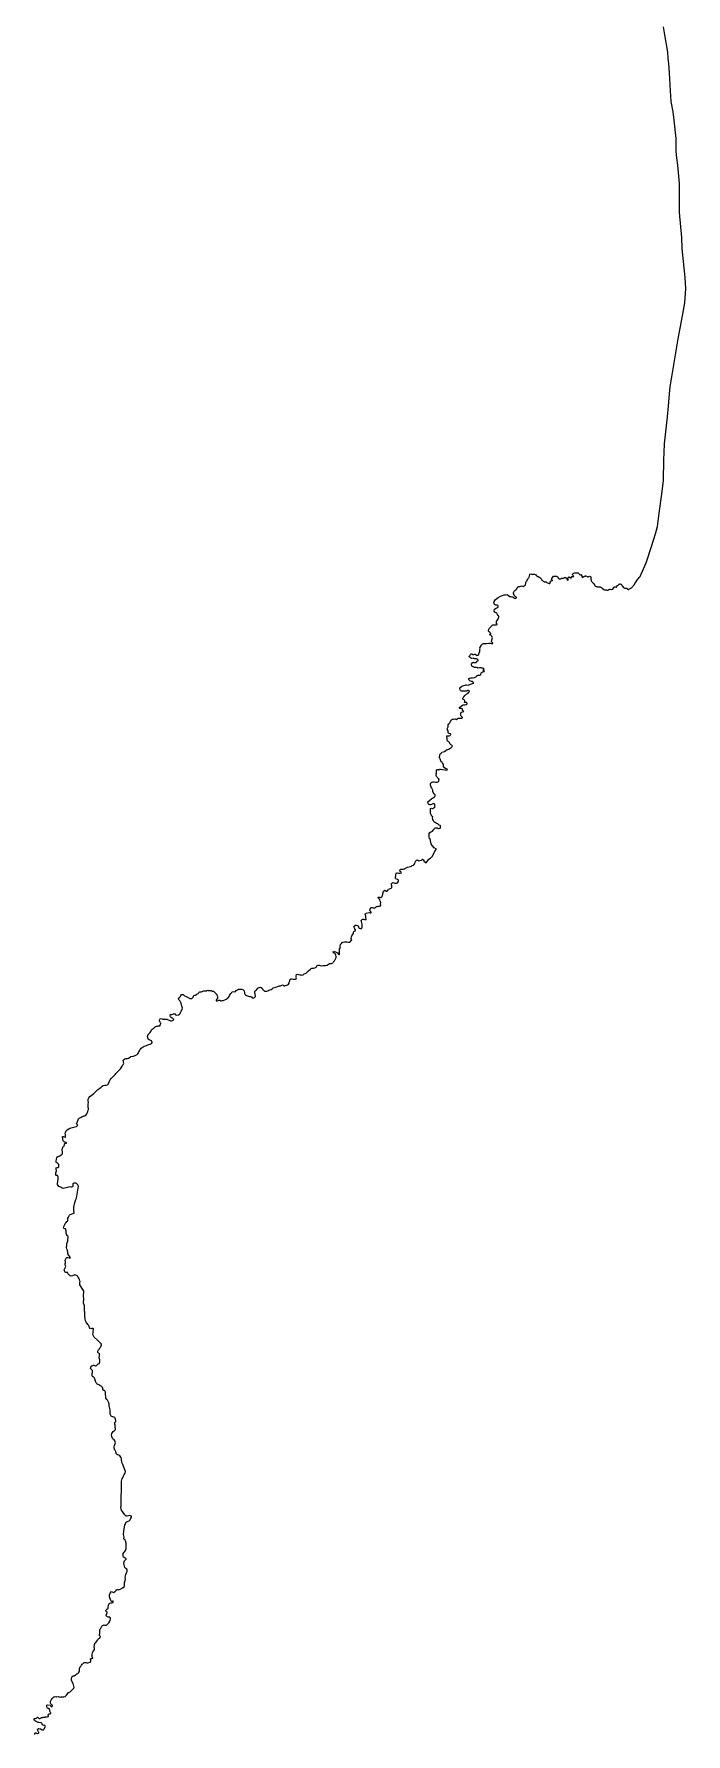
# Model space of a CAD drawing. Header units: metres. Extents: x 245125 to 394351, y 270578 to 4233311.
# Drawn here: x 268882 to 269164, y 4227434 to 4228169 of the extents above; entities that cross this region are included whole.
import ezdxf
from ezdxf.lldxf.tags import DXFTag

# ---------------------------------------------------------------- set-up
doc = ezdxf.new("R2010")
doc.units = ezdxf.units.M
doc.layers.add('ASTOTA', color=7, linetype='Continuous')
tags = doc.linetypes.add('HIDDEN', pattern=[0.375, 0.25, -0.125]).pattern_tags.tags
tags[6:7] = [DXFTag(74, 4), DXFTag(75, 0), DXFTag(340, '0'), DXFTag(46, 1.0), DXFTag(50, 0.0), DXFTag(44, 0.0), DXFTag(45, 0.0)]
tags[4:5] = [DXFTag(74, 4), DXFTag(75, 0), DXFTag(340, '0'), DXFTag(46, 1.0), DXFTag(50, 0.0), DXFTag(44, 0.0), DXFTag(45, 0.0)]

msp = doc.modelspace()

# ---------------------------------------------------------------- linework, layer by layer
at = {"layer": 'ASTOTA', "color": 253, "linetype": 'HIDDEN', "ltscale": 300}
msp.add_lwpolyline([(268882.71, 4227434.25), (268882.69, 4227434.52), (268882.64, 4227434.73), (268882.76, 4227434.9), (268882.94, 4227435.05), (268883.04, 4227435.05), (268883.39, 4227434.91), (268883.45, 4227434.85), (268883.81, 4227434.68), (268884.04, 4227434.65), (268884.34, 4227434.81), (268884.39, 4227434.96), (268884.45, 4227435.1), (268884.47, 4227435.19), (268884.38, 4227435.34), (268884.31, 4227435.43), (268884.1, 4227435.74), (268883.92, 4227436), (268883.84, 4227436.39), (268884.16, 4227436.73), (268884.25, 4227436.79), (268884.92, 4227436.69), (268885.14, 4227436.66), (268885.44, 4227436.58), (268885.87, 4227436.34), (268886.15, 4227436.25), (268886.51, 4227436.3), (268886.57, 4227436.4), (268886.71, 4227436.67), (268887.3, 4227437.68), (268887.2, 4227438.04), (268887.05, 4227438.14), (268886.69, 4227438.19), (268886.25, 4227438.32), (268886.06, 4227438.48), (268885.82, 4227438.87), (268885.68, 4227439.11), (268885.47, 4227439.34), (268884.46, 4227439.38), (268884.11, 4227439.44), (268883.89, 4227439.59), (268883.56, 4227439.78), (268883.31, 4227439.95), (268883.03, 4227440.05), (268882.6, 4227440.27), (268882.35, 4227440.64), (268882.34, 4227440.96), (268882.62, 4227441.11), (268882.95, 4227441.15), (268883.24, 4227441.29), (268883.56, 4227441.53), (268883.73, 4227441.66), (268883.85, 4227441.69), (268884.05, 4227441.61), (268884.28, 4227441.46), (268884.7, 4227441.16), (268884.93, 4227441.18), (268885.21, 4227441.3), (268885.36, 4227441.41), (268885.61, 4227441.57), (268885.95, 4227441.65), (268886.29, 4227441.74), (268886.41, 4227441.72), (268886.8, 4227441.71), (268887.15, 4227441.81), (268887.36, 4227441.83), (268887.59, 4227441.84), (268887.99, 4227441.88), (268888.58, 4227442.01), (268888.65, 4227442.13), (268888.59, 4227442.26), (268888.49, 4227442.53), (268888.52, 4227442.73), (268888.62, 4227442.98), (268888.82, 4227443.16), (268889.12, 4227443.23), (268889.54, 4227443.39), (268889.58, 4227443.59), (268889.43, 4227443.75), (268889.25, 4227444), (268889.16, 4227444.29), (268889.12, 4227444.61), (268889.02, 4227445.11), (268888.9, 4227445.47), (268888.5, 4227445.49), (268888.21, 4227445.58), (268888.04, 4227445.84), (268887.91, 4227446.12), (268887.82, 4227446.35), (268887.77, 4227446.62), (268887.92, 4227446.89), (268888.28, 4227447.08), (268889.33, 4227446.87), (268889.53, 4227446.65), (268889.87, 4227446.16), (268890.11, 4227446.32), (268890.33, 4227446.64), (268890.34, 4227446.89), (268890.09, 4227447.14), (268889.8, 4227447.33), (268889.6, 4227447.51), (268889.52, 4227447.75), (268889.46, 4227448.06), (268889.42, 4227448.34), (268889.47, 4227448.54), (268889.58, 4227448.88), (268889.74, 4227449.17), (268889.94, 4227449.44), (268890.18, 4227449.78), (268890.4, 4227450.08), (268890.57, 4227450.24), (268890.84, 4227450.47), (268891.23, 4227450.56), (268891.71, 4227450.64), (268891.83, 4227450.64), (268892.05, 4227450.59), (268892.18, 4227450.6), (268892.73, 4227450.7), (268893.15, 4227450.59), (268893.62, 4227450.4), (268894.02, 4227450.5), (268894.69, 4227450.53), (268895.26, 4227450.55), (268895.85, 4227450.72), (268896.36, 4227451.21), (268896.96, 4227452.03), (268897.18, 4227452.42), (268897.62, 4227452.57), (268897.9, 4227452.67), (268899.05, 4227453.86), (268899.26, 4227454), (268899.55, 4227454.3), (268899.7, 4227454.6), (268899.61, 4227455.1), (268899.41, 4227455.79), (268899.19, 4227456.36), (268898.64, 4227457.35), (268898.6, 4227457.77), (268898.59, 4227458.19), (268898.58, 4227458.53), (268898.61, 4227458.88), (268898.67, 4227459.1), (268898.83, 4227459.29), (268899.1, 4227459.49), (268899.3, 4227459.55), (268899.49, 4227459.63), (268899.71, 4227459.68), (268900.3, 4227460.04), (268900.54, 4227460.18), (268900.86, 4227460.42), (268901.29, 4227460.69), (268901.52, 4227460.88), (268901.88, 4227461.4), (268902.02, 4227461.7), (268902, 4227462.07), (268901.99, 4227462.36), (268902.06, 4227462.81), (268902.12, 4227463.13), (268902.21, 4227463.45), (268902.37, 4227463.63), (268902.67, 4227463.93), (268902.86, 4227464.22), (268903.2, 4227464.61), (268903.49, 4227464.82), (268903.78, 4227465.09), (268904, 4227465.31), (268904.22, 4227465.4), (268904.82, 4227465.33), (268905.34, 4227465.27), (268905.65, 4227465.27), (268906.15, 4227465.41), (268906.49, 4227465.47), (268906.9, 4227465.78), (268906.94, 4227466.07), (268906.9, 4227466.35), (268906.75, 4227466.7), (268906.79, 4227467), (268906.97, 4227467.08), (268907.33, 4227467.14), (268907.77, 4227467.28), (268907.68, 4227467.46), (268907.44, 4227467.82), (268907.38, 4227468.11), (268907.46, 4227468.58), (268907.5, 4227469.02), (268907.58, 4227469.49), (268907.77, 4227469.96), (268908.16, 4227470.49), (268908.44, 4227470.96), (268908.44, 4227471.4), (268908.35, 4227471.92), (268908.45, 4227473.01), (268908.61, 4227473.7), (268909.02, 4227474.03), (268909.86, 4227475.19), (268910.08, 4227475.45), (268910.41, 4227475.72), (268910.71, 4227475.95), (268910.95, 4227476.27), (268911, 4227476.57), (268910.7, 4227477.09), (268910.63, 4227477.58), (268910.71, 4227477.8), (268910.72, 4227478), (268910.72, 4227478.43), (268910.77, 4227479.07), (268910.83, 4227479.63), (268910.98, 4227479.93), (268911.2, 4227480.24), (268911.53, 4227480.73), (268911.69, 4227481.13), (268911.97, 4227481.3), (268912.3, 4227481.54), (268912.56, 4227481.61), (268912.9, 4227481.54), (268913.47, 4227481.44), (268913.72, 4227481.46), (268914, 4227481.86), (268914.61, 4227482.53), (268915.12, 4227483.24), (268915.28, 4227483.59), (268915.31, 4227484.04), (268915.32, 4227484.47), (268915.1, 4227484.92), (268914.69, 4227484.96), (268914.39, 4227484.97), (268914.13, 4227485.09), (268913.83, 4227485.23), (268913.67, 4227485.41), (268913.57, 4227485.81), (268913.6, 4227486.13), (268913.73, 4227486.53), (268913.99, 4227486.87), (268913.95, 4227487.12), (268913.82, 4227487.24), (268913.44, 4227487.4), (268913.42, 4227487.87), (268913.53, 4227488.18), (268913.75, 4227488.41), (268914.21, 4227488.66), (268914.33, 4227488.89), (268914.39, 4227489.33), (268914.47, 4227489.81), (268914.58, 4227490.22), (268914.7, 4227490.63), (268914.81, 4227490.74), (268915.15, 4227490.99), (268915.5, 4227491.09), (268915.97, 4227491.21), (268916.36, 4227491.41), (268916.62, 4227491.64), (268916.47, 4227491.92), (268916.31, 4227491.92), (268915.76, 4227491.71), (268915.65, 4227491.85), (268915.49, 4227492.23), (268914.9, 4227493.81), (268915, 4227494.57), (268915.26, 4227495.39), (268915.82, 4227496), (268916.15, 4227495.89), (268916.76, 4227495.67), (268917.09, 4227495.88), (268917.32, 4227495.98), (268917.8, 4227496.5), (268918, 4227496.89), (268918.26, 4227496.91), (268918.71, 4227496.84), (268918.98, 4227496.85), (268919.32, 4227496.9), (268919.59, 4227497.05), (268920.07, 4227497.35), (268920.46, 4227497.56), (268920.72, 4227497.75), (268921.08, 4227497.84), (268921.34, 4227498.16), (268921.39, 4227498.66), (268921.4, 4227499.36), (268921.38, 4227499.91), (268921.56, 4227500.31), (268921.8, 4227501.38), (268921.74, 4227502.21), (268921.94, 4227503.47), (268922.29, 4227504.12), (268922.6, 4227504.66), (268922.55, 4227505.26), (268922.37, 4227505.77), (268922.07, 4227505.99), (268921.59, 4227506.44), (268921.38, 4227506.96), (268921.26, 4227507.52), (268921.13, 4227508.45), (268921.44, 4227509.26), (268921.74, 4227509.57), (268922.08, 4227509.96), (268922.09, 4227510.18), (268921.75, 4227510.52), (268921.38, 4227510.73), (268920.98, 4227510.88), (268920.84, 4227511.19), (268920.82, 4227511.85), (268920.91, 4227512.48), (268921.3, 4227513.02), (268921.59, 4227513.36), (268921.9, 4227513.73), (268922.12, 4227514.54), (268922.17, 4227515.38), (268922.17, 4227516.06), (268922.09, 4227517.01), (268921.88, 4227517.92), (268921.65, 4227518.24), (268921.23, 4227518.51), (268921.09, 4227518.79), (268921.25, 4227519.53), (268921.06, 4227520.67), (268921.17, 4227522.07), (268921.64, 4227524.86), (268921.79, 4227525.34), (268922.14, 4227526.03), (268923.05, 4227526.43), (268923.51, 4227526.64), (268923.91, 4227527.09), (268924.17, 4227527.72), (268924.47, 4227528.13), (268924.52, 4227528.35), (268924.39, 4227528.54), (268923.95, 4227528.8), (268923.76, 4227528.85), (268922.59, 4227528.65), (268922.06, 4227528.64), (268921.8, 4227528.83), (268921.5, 4227529.18), (268920.09, 4227531.18), (268919.93, 4227531.59), (268919.87, 4227532.48), (268920.05, 4227532.98), (268920.12, 4227543.69), (268920.4, 4227544.91), (268920.79, 4227545.42), (268921.03, 4227546.07), (268921.27, 4227546.57), (268921.69, 4227547.23), (268921.84, 4227547.9), (268920.73, 4227550.95), (268920.35, 4227551.48), (268920.25, 4227552.13), (268920.19, 4227553.17), (268919.92, 4227553.92), (268919.34, 4227554.62), (268918.92, 4227554.98), (268918.42, 4227555.17), (268918, 4227555.41), (268917.66, 4227556.42), (268917.44, 4227556.93), (268917.23, 4227557.33), (268916.94, 4227557.97), (268916.93, 4227558.62), (268917.12, 4227559.18), (268917.51, 4227560.23), (268917.44, 4227560.77), (268917.27, 4227561.14), (268916.92, 4227561.56), (268916.57, 4227561.87), (268916.24, 4227562.16), (268915.9, 4227563.06), (268915.86, 4227563.6), (268915.98, 4227564.37), (268916.22, 4227564.73), (268916.55, 4227565.17), (268916.96, 4227565.47), (268917.29, 4227565.8), (268917.57, 4227566.13), (268917.53, 4227566.47), (268917.37, 4227566.97), (268917.36, 4227567.95), (268917.29, 4227568.37), (268917.23, 4227568.72), (268917.26, 4227569.09), (268917.45, 4227569.23), (268917.64, 4227569.4), (268917.65, 4227569.85), (268917.58, 4227570.47), (268917.46, 4227570.99), (268917.29, 4227571.29), (268916.84, 4227571.46), (268916.43, 4227571.57), (268916.02, 4227571.74), (268915.67, 4227571.87), (268915.47, 4227572.08), (268915.31, 4227572.42), (268915.26, 4227572.68), (268915.26, 4227573.25), (268915.24, 4227574.06), (268915.19, 4227574.61), (268915.07, 4227575.13), (268914.97, 4227575.69), (268914.86, 4227576.39), (268914.8, 4227576.91), (268914.77, 4227577.17), (268914.64, 4227577.56), (268914.4, 4227578.17), (268914.08, 4227578.67), (268913.75, 4227579.03), (268913.39, 4227579.65), (268913.36, 4227580.01), (268913.34, 4227580.47), (268913.28, 4227581.07), (268913.2, 4227581.66), (268913.15, 4227582.13), (268912.92, 4227582.72), (268912.56, 4227582.92), (268912.04, 4227583.22), (268912.1, 4227584.27), (268911.76, 4227584.37), (268911.29, 4227584.77), (268910.78, 4227585.06), (268910.34, 4227585.38), (268910.06, 4227585.57), (268909.64, 4227585.72), (268909.41, 4227585.87), (268909.22, 4227586.16), (268909.02, 4227586.56), (268908.91, 4227586.94), (268908.6, 4227587.9), (268908.45, 4227588.17), (268908.27, 4227588.5), (268908.11, 4227588.65), (268907.83, 4227588.8), (268907.59, 4227588.98), (268907.46, 4227589.19), (268907.42, 4227589.33), (268907.43, 4227589.72), (268907.5, 4227590.31), (268907.62, 4227590.73), (268907.66, 4227591.08), (268907.54, 4227591.55), (268907.38, 4227591.87), (268907.16, 4227591.99), (268906.71, 4227592.39), (268906.84, 4227592.99), (268907.32, 4227593.58), (268907.69, 4227593.66), (268908.01, 4227593.83), (268908.21, 4227593.8), (268908.5, 4227593.7), (268908.94, 4227593.58), (268909.16, 4227593.61), (268909.44, 4227593.92), (268909.72, 4227594.1), (268909.91, 4227594.27), (268910.05, 4227594.37), (268910.5, 4227594.53), (268910.58, 4227594.64), (268910.57, 4227594.8), (268910.81, 4227595.36), (268910.81, 4227595.79), (268910.72, 4227596.12), (268910.62, 4227596.56), (268910.42, 4227597.02), (268910.66, 4227598.01), (268910.66, 4227598.27), (268910.77, 4227598.8), (268910.55, 4227598.87), (268910.17, 4227599.05), (268910, 4227599.16), (268909.93, 4227599.4), (268909.96, 4227599.52), (268909.88, 4227599.81), (268910.06, 4227600.32), (268910.37, 4227600.67), (268910.57, 4227600.96), (268910.84, 4227601.3), (268911.06, 4227601.68), (268911.15, 4227601.89), (268911.44, 4227602.11), (268911.42, 4227602.5), (268911.43, 4227602.91), (268909.97, 4227604.54), (268908.27, 4227605.95), (268907.76, 4227607.18), (268907.86, 4227607.65), (268907.89, 4227608.03), (268907.84, 4227608.39), (268907.9, 4227608.85), (268908, 4227609.19), (268908.01, 4227609.6), (268907.89, 4227609.75), (268907.58, 4227609.69), (268907.33, 4227609.64), (268906.9, 4227609.59), (268906.56, 4227609.76), (268906.38, 4227610.13), (268906.17, 4227610.61), (268905.94, 4227611.15), (268905.62, 4227611.46), (268904.82, 4227612.39), (268904.65, 4227613.01), (268904.46, 4227613.85), (268904.33, 4227615.23), (268904.32, 4227615.4), (268904.27, 4227616.19), (268904.27, 4227616.78), (268904.21, 4227617.46), (268904.18, 4227618.27), (268904.14, 4227619.03), (268904.12, 4227619.52), (268904, 4227619.96), (268903.77, 4227620.69), (268903.69, 4227621.42), (268903.79, 4227622.13), (268903.86, 4227622.7), (268903.74, 4227623.5), (268903.77, 4227624.49), (268903.88, 4227625.08), (268903.86, 4227625.78), (268903.68, 4227626.19), (268902.13, 4227628.57), (268902.08, 4227628.95), (268902.07, 4227629.47), (268902.23, 4227630.02), (268902.15, 4227630.33), (268901.99, 4227630.85), (268901.65, 4227631.48), (268901.42, 4227631.87), (268901.2, 4227632.21), (268900.96, 4227632.48), (268900.69, 4227632.64), (268900.35, 4227632.77), (268899.89, 4227632.83), (268899.66, 4227632.69), (268899.28, 4227632.56), (268899.01, 4227632.44), (268898.46, 4227632.3), (268897.98, 4227632.44), (268897.5, 4227632.84), (268897.21, 4227633.1), (268896.8, 4227633.88), (268896.62, 4227633.88), (268896.32, 4227633.86), (268896.03, 4227633.95), (268895.81, 4227634.12), (268895.71, 4227634.36), (268895.53, 4227634.66), (268895.38, 4227635.07), (268896.13, 4227636.57), (268895.99, 4227636.95), (268895.82, 4227637.22), (268895.79, 4227637.67), (268895.9, 4227638.05), (268895.88, 4227638.52), (268895.8, 4227639.03), (268895.91, 4227639.57), (268896.07, 4227639.87), (268896.29, 4227640.14), (268896.55, 4227640.36), (268896.98, 4227640.38), (268897.51, 4227640.27), (268898.12, 4227640.23), (268897.92, 4227640.58), (268897.57, 4227641.07), (268897.31, 4227641.32), (268897.14, 4227641.62), (268896.97, 4227642.18), (268896.89, 4227642.72), (268896.81, 4227643.14), (268896.77, 4227643.58), (268896.56, 4227644.11), (268896.42, 4227644.64), (268896.44, 4227645.04), (268896.52, 4227645.5), (268896.51, 4227645.88), (268896.53, 4227646.49), (268896.66, 4227646.89), (268896.89, 4227647.29), (268897.02, 4227647.72), (268897.02, 4227648.02), (268896.89, 4227648.35), (268897.03, 4227649.03), (268897.14, 4227649.35), (268896.99, 4227649.58), (268896.56, 4227649.91), (268896.45, 4227650.06), (268896.29, 4227650.94), (268896.26, 4227651.4), (268896.28, 4227651.73), (268896.26, 4227651.97), (268896.07, 4227652.4), (268895.89, 4227652.77), (268895.29, 4227652.93), (268895.07, 4227653.5), (268895.19, 4227653.73), (268895.38, 4227654.06), (268895.6, 4227654.59), (268895.85, 4227655.1), (268896.27, 4227655.57), (268896.52, 4227655.89), (268896.77, 4227656.11), (268896.88, 4227656.31), (268897, 4227656.57), (268896.96, 4227656.91), (268897.01, 4227657.38), (268897.23, 4227657.77), (268897.4, 4227658.1), (268897.56, 4227658.44), (268897.73, 4227658.75), (268897.97, 4227659.02), (268899.52, 4227659.5), (268899.65, 4227659.59), (268899.68, 4227659.92), (268899.57, 4227660.33), (268899.51, 4227660.86), (268899.5, 4227661.56), (268899.5, 4227662.07), (268899.9, 4227663.64), (268900.17, 4227664.52), (268900.45, 4227665.41), (268900.71, 4227665.96), (268900.82, 4227666.83), (268901.49, 4227671.22), (268901.43, 4227671.47), (268901.28, 4227671.78), (268900.67, 4227672.36), (268900.42, 4227672.47), (268900.12, 4227672.55), (268899.8, 4227672.54), (268899.58, 4227672.57), (268899.22, 4227672.37), (268899.15, 4227672.22), (268899.17, 4227671.46), (268899.05, 4227671.11), (268898.95, 4227670.89), (268898.47, 4227670.78), (268898.22, 4227670.83), (268897.59, 4227670.94), (268896.79, 4227670.62), (268896.23, 4227670.43), (268895.47, 4227670.32), (268894.88, 4227670.26), (268894.45, 4227670.36), (268894.12, 4227670.62), (268893.91, 4227670.74), (268893.53, 4227670.88), (268893.08, 4227671.07), (268892.73, 4227671.44), (268892.44, 4227671.89), (268892.64, 4227673.53), (268892.73, 4227674.09), (268892.72, 4227675.09), (268892.45, 4227675.77), (268892.27, 4227675.86), (268891.98, 4227675.88), (268891.72, 4227675.99), (268891.72, 4227676.46), (268891.8, 4227676.96), (268892.07, 4227677.85), (268891.99, 4227678.15), (268891.93, 4227678.23), (268891.77, 4227678.52), (268891.85, 4227678.92), (268891.98, 4227679.19), (268892.29, 4227679.32), (268892.71, 4227679.34), (268893.04, 4227679.6), (268893.02, 4227679.95), (268893.01, 4227680.64), (268892.39, 4227681.26), (268892.11, 4227681.31), (268892.04, 4227681.37), (268891.91, 4227681.58), (268891.9, 4227681.99), (268892.09, 4227682.95), (268892.24, 4227683.42), (268892.47, 4227683.83), (268892.79, 4227684.08), (268893.11, 4227684.21), (268893.53, 4227684.36), (268894.12, 4227684.71), (268894.55, 4227685.08), (268894.68, 4227685.39), (268894.64, 4227685.8), (268894.59, 4227686.17), (268894.49, 4227686.43), (268894.43, 4227687.17), (268894.87, 4227688.33), (268895.11, 4227688.44), (268895.4, 4227688.65), (268895.57, 4227688.91), (268895.55, 4227689.29), (268895.51, 4227689.55), (268895.6, 4227689.62), (268895.86, 4227689.68), (268896.16, 4227689.78), (268896.48, 4227689.91), (268896.3, 4227690.07), (268896.04, 4227690.15), (268895.7, 4227690.22), (268895.5, 4227690.3), (268894.88, 4227690.85), (268894.76, 4227691.12), (268894.72, 4227691.42), (268894.75, 4227691.78), (268894.68, 4227692.19), (268894.6, 4227692.65), (268894.88, 4227692.66), (268895.29, 4227692.58), (268895.79, 4227692.35), (268895.98, 4227692.37), (268895.95, 4227692.76), (268895.89, 4227693.08), (268895.88, 4227693.49), (268895.86, 4227693.89), (268895.94, 4227694.45), (268896.16, 4227695.06), (268896.62, 4227695.62), (268897.88, 4227696.23), (268900.64, 4227697.04), (268901.28, 4227697.55), (268901.01, 4227697.88), (268900.83, 4227698.03), (268900.68, 4227698.18), (268900.97, 4227698.82), (268901.06, 4227698.97), (268901.18, 4227699.29), (268901.22, 4227699.46), (268901.61, 4227700.34), (268901.85, 4227700.55), (268902.12, 4227700.71), (268902.57, 4227700.85), (268903.09, 4227701.25), (268903.53, 4227701.52), (268903.88, 4227701.63), (268904.31, 4227701.68), (268904.67, 4227701.92), (268905.18, 4227702.46), (268905.41, 4227703.01), (268905.55, 4227703.52), (268905.71, 4227703.99), (268905.81, 4227704.39), (268905.83, 4227704.78), (268905.69, 4227705.26), (268905.7, 4227706.24), (268905.76, 4227706.8), (268905.83, 4227707.3), (268905.79, 4227708.04), (268905.78, 4227708.78), (268905.96, 4227709.33), (268906.43, 4227709.91), (268907.03, 4227710.41), (268907.64, 4227710.86), (268908.21, 4227711.3), (268908.68, 4227711.7), (268909.1, 4227712.12), (268909.63, 4227712.67), (268909.98, 4227713.02), (268910.73, 4227713.6), (268911.28, 4227713.95), (268911.73, 4227714.37), (268912.22, 4227714.73), (268912.9, 4227714.85), (268913.29, 4227714.8), (268913.57, 4227714.81), (268914.05, 4227715.07), (268914.46, 4227715.5), (268914.73, 4227715.92), (268915.01, 4227716.6), (268915.24, 4227717.23), (268915.72, 4227717.77), (268916.39, 4227718.49), (268916.91, 4227719.03), (268917.39, 4227719.48), (268917.73, 4227719.85), (268918.32, 4227720.49), (268919.03, 4227721.2), (268919.68, 4227721.92), (268919.98, 4227722.39), (268920.4, 4227723.08), (268920.74, 4227723.6), (268921.01, 4227723.98), (268921.09, 4227724.38), (268921.06, 4227724.7), (268920.95, 4227725.04), (268920.86, 4227725.35), (268920.99, 4227725.79), (268921.54, 4227726.19), (268922.02, 4227726.34), (268922.41, 4227726.35), (268922.69, 4227726.37), (268923.18, 4227726.53), (268923.84, 4227726.97), (268924.18, 4227727.2), (268925.31, 4227727.42), (268925.63, 4227727.57), (268926.05, 4227727.7), (268926.59, 4227727.92), (268926.96, 4227728.18), (268927.17, 4227728.42), (268927.41, 4227728.88), (268927.69, 4227729.33), (268927.87, 4227729.72), (268927.98, 4227730.06), (268928.32, 4227730.43), (268928.69, 4227730.78), (268929.1, 4227731.14), (268929.43, 4227731.44), (268929.93, 4227731.7), (268930.92, 4227732.06), (268931.51, 4227732.33), (268931.96, 4227732.45), (268932.58, 4227732.61), (268933.1, 4227732.86), (268933.35, 4227733.24), (268933.37, 4227733.41), (268933.28, 4227733.65), (268933.06, 4227733.95), (268932.81, 4227734.13), (268932.3, 4227734.32), (268932.04, 4227734.44), (268931.69, 4227734.73), (268931.57, 4227735.02), (268931.46, 4227735.39), (268931.4, 4227735.8), (268931.44, 4227736.16), (268931.55, 4227736.55), (268931.97, 4227736.99), (268932.29, 4227737.33), (268932.56, 4227737.68), (268932.84, 4227738.07), (268932.94, 4227738.39), (268933.11, 4227738.79), (268933.43, 4227739.1), (268933.81, 4227739.34), (268934.26, 4227739.57), (268934.4, 4227739.72), (268934.56, 4227739.97), (268934.72, 4227740.15), (268934.98, 4227740.27), (268935.25, 4227740.32), (268935.64, 4227740.39), (268936.03, 4227740.43), (268936.29, 4227740.43), (268936.73, 4227740.51), (268936.9, 4227740.69), (268936.87, 4227740.96), (268936.92, 4227741.27), (268937.13, 4227741.55), (268937.17, 4227741.65), (268936.97, 4227741.82), (268936.81, 4227742.13), (268936.75, 4227742.37), (268936.56, 4227742.69), (268936.51, 4227743.03), (268936.69, 4227743.32), (268936.88, 4227743.57), (268937.23, 4227743.68), (268937.75, 4227743.59), (268938.02, 4227743.45), (268938.2, 4227743.36), (268939.71, 4227743.42), (268940.22, 4227743.08), (268940.74, 4227742.95), (268941.26, 4227742.7), (268941.71, 4227742.67), (268942.13, 4227742.76), (268942.51, 4227742.97), (268942.68, 4227743.22), (268942.61, 4227743.45), (268942.31, 4227743.67), (268941.96, 4227743.87), (268941.6, 4227744.12), (268941.33, 4227744.39), (268941.11, 4227744.74), (268941.31, 4227745.54), (268941.6, 4227745.46), (268941.9, 4227745.43), (268942.41, 4227745.49), (268942.64, 4227745.71), (268942.92, 4227745.9), (268943.1, 4227745.74), (268943.39, 4227745.22), (268943.76, 4227745.17), (268944.71, 4227745.25), (268945.18, 4227745.51), (268945.46, 4227745.82), (268945.55, 4227746.31), (268945.87, 4227746.79), (268946.25, 4227747.28), (268946.36, 4227747.64), (268946.41, 4227748.33), (268946.18, 4227749.04), (268946, 4227749.58), (268945.92, 4227750.3), (268945.42, 4227751.17), (268944.99, 4227751.58), (268944.81, 4227752.24), (268945.22, 4227752.75), (268945.65, 4227753.13), (268945.74, 4227753.67), (268946.12, 4227754.07), (268946.82, 4227754.03), (268947.41, 4227753.51), (268948.07, 4227753.14), (268948.63, 4227752.89), (268949.72, 4227752.33), (268950.04, 4227752.26), (268950.5, 4227752.28), (268950.66, 4227752.48), (268951.12, 4227752.86), (268951.29, 4227753.34), (268951.43, 4227753.58), (268951.75, 4227753.7), (268952.05, 4227753.78), (268952.65, 4227754.25), (268952.83, 4227754.36), (268953.31, 4227754.48), (268953.59, 4227754.77), (268953.7, 4227754.98), (268953.9, 4227755.2), (268954.65, 4227755.25), (268954.94, 4227755.27), (268955.29, 4227755.42), (268955.73, 4227755.68), (268956.02, 4227755.66), (268956.43, 4227755.59), (268956.77, 4227755.54), (268956.9, 4227755.68), (268957.17, 4227755.8), (268957.37, 4227755.87), (268957.56, 4227755.8), (268957.72, 4227755.75), (268958.04, 4227755.79), (268958.52, 4227755.83), (268958.8, 4227755.77), (268959.03, 4227755.63), (268959.31, 4227755.44), (268959.49, 4227755.45), (268959.82, 4227755.43), (268960.09, 4227755.2), (268960.4, 4227754.86), (268961.3, 4227754.01), (268961.29, 4227753.75), (268961.47, 4227753.53), (268961.59, 4227753.2), (268961.64, 4227752.71), (268961.66, 4227752.5), (268961.23, 4227751.9), (268960.96, 4227751.51), (268960.97, 4227751.25), (268961.54, 4227751.33), (268962.11, 4227751.56), (268962.55, 4227751.58), (268962.75, 4227751.41), (268962.9, 4227751.28), (268963.23, 4227751.29), (268963.59, 4227751.39), (268964.06, 4227751.45), (268964.76, 4227751.8), (268965.11, 4227751.9), (268965.41, 4227752.06), (268965.73, 4227752.27), (268966.05, 4227752.44), (268966.27, 4227752.63), (268966.59, 4227753.16), (268966.84, 4227753.62), (268967.04, 4227754), (268967.34, 4227754.45), (268967.69, 4227754.81), (268967.86, 4227754.99), (268968.12, 4227755.25), (268968.54, 4227755.28), (268969.01, 4227755.2), (268969.35, 4227755.32), (268969.72, 4227755.74), (268970.02, 4227755.96), (268970.32, 4227756.15), (268970.72, 4227756.32), (268971.26, 4227756.32), (268971.76, 4227756.29), (268971.86, 4227756.29), (268972.08, 4227756.3), (268972.48, 4227756.22), (268972.79, 4227755.96), (268973.06, 4227755.69), (268973.17, 4227755.46), (268973.24, 4227754.95), (268973.23, 4227754.5), (268973.45, 4227754.17), (268973.75, 4227753.91), (268974.16, 4227753.68), (268975.41, 4227753.23), (268975.84, 4227753.11), (268976.23, 4227752.98), (268976.61, 4227752.66), (268977.06, 4227752.52), (268977.64, 4227752.72), (268978, 4227753.18), (268977.96, 4227753.49), (268977.9, 4227753.79), (268977.87, 4227754.2), (268977.77, 4227754.9), (268977.78, 4227755.38), (268977.84, 4227755.68), (268978.35, 4227755.89), (268978.62, 4227756.16), (268978.98, 4227756.75), (268979.6, 4227757.12), (268980.11, 4227757.26), (268980.93, 4227756.8), (268980.98, 4227756.5), (268981.2, 4227756.1), (268981.41, 4227755.86), (268981.74, 4227755.62), (268981.95, 4227755.49), (268982.26, 4227755.41), (268982.85, 4227755.47), (268983.33, 4227755.66), (268983.83, 4227755.9), (268984.23, 4227756.01), (268984.74, 4227756.21), (268985.22, 4227756.54), (268985.71, 4227756.95), (268986.28, 4227757.13), (268986.83, 4227757.21), (268988, 4227757.59), (268988.32, 4227757.74), (268988.8, 4227757.85), (268989.16, 4227757.95), (268989.42, 4227758.08), (268989.74, 4227758.19), (268989.97, 4227758.12), (268990.11, 4227757.93), (268990.3, 4227757.8), (268990.63, 4227757.83), (268990.77, 4227757.95), (268991.02, 4227757.98), (268991.5, 4227758.06), (268991.87, 4227758.21), (268992.26, 4227758.54), (268992.52, 4227758.98), (268992.6, 4227759.4), (268992.78, 4227759.9), (268992.89, 4227760.42), (268993.09, 4227760.64), (268993.42, 4227760.8), (268993.72, 4227760.77), (268994.25, 4227760.71), (268994.76, 4227760.7), (268995.31, 4227760.71), (268995.55, 4227760.77), (268995.71, 4227761.18), (268995.54, 4227761.59), (268995.61, 4227762.07), (268995.78, 4227762.63), (268996.14, 4227762.79), (268996.61, 4227762.72), (268997.13, 4227762.59), (268997.62, 4227762.48), (268997.98, 4227762.34), (268998.57, 4227762.52), (268999.01, 4227762.94), (268999.46, 4227763.15), (268999.86, 4227763.26), (269000.32, 4227763.65), (269000.95, 4227764.34), (269001.71, 4227764.97), (269002.08, 4227765.27), (269002.29, 4227765.43), (269002.43, 4227765.41), (269002.84, 4227765.41), (269003.1, 4227765.43), (269003.63, 4227765.62), (269004.19, 4227765.85), (269004.3, 4227765.98), (269004.44, 4227766.26), (269004.67, 4227766.53), (269005.08, 4227766.68), (269005.5, 4227766.65), (269005.98, 4227766.55), (269006.53, 4227766.43), (269007.18, 4227766.52), (269007.82, 4227766.59), (269008.3, 4227766.63), (269008.94, 4227766.71), (269010, 4227767.42), (269010.4, 4227767.39), (269010.91, 4227767.44), (269011.36, 4227767.71), (269011.58, 4227768.03), (269011.84, 4227768.29), (269011.93, 4227768.51), (269012.15, 4227768.59), (269012.43, 4227769.11), (269012.77, 4227769.72), (269012.88, 4227770.03), (269012.81, 4227770.44), (269012.68, 4227771.1), (269012.61, 4227771.48), (269012.27, 4227771.7), (269011.76, 4227772.02), (269011.59, 4227772.53), (269011.67, 4227772.72), (269012.01, 4227772.62), (269012.55, 4227772.42), (269012.93, 4227772.28), (269013.49, 4227772.02), (269013.96, 4227771.24), (269014.33, 4227771.53), (269014.35, 4227772.03), (269014.36, 4227772.42), (269014.29, 4227772.89), (269014.3, 4227773.57), (269014.54, 4227774), (269014.57, 4227774.51), (269014.61, 4227775.07), (269014.67, 4227775.66), (269015.12, 4227776.13), (269015.53, 4227776.61), (269015.94, 4227776.7), (269016.39, 4227776.85), (269017.51, 4227776.77), (269017.99, 4227776.67), (269018.36, 4227776.66), (269018.74, 4227776.71), (269019.06, 4227777.01), (269019.5, 4227777.45), (269019.56, 4227777.71), (269019.41, 4227778.07), (269019.4, 4227778.43), (269019.48, 4227778.97), (269019.59, 4227779.37), (269019.98, 4227779.85), (269020.23, 4227780.28), (269020.36, 4227780.59), (269020.33, 4227780.99), (269020.45, 4227781.25), (269020.74, 4227781.41), (269021.13, 4227781.54), (269021.25, 4227781.94), (269021.15, 4227782.17), (269021.06, 4227782.2), (269020.94, 4227782.16), (269020.88, 4227782.36), (269020.76, 4227782.7), (269020.53, 4227783.29), (269020.7, 4227783.58), (269021.23, 4227783.94), (269021.56, 4227784.04), (269022.07, 4227783.91), (269022.3, 4227783.68), (269022.5, 4227783.22), (269022.58, 4227782.85), (269022.82, 4227782.71), (269023.2, 4227782.62), (269023.51, 4227782.53), (269023.78, 4227782.6), (269023.99, 4227782.75), (269024.08, 4227783.17), (269024.12, 4227783.54), (269024.09, 4227783.93), (269024.06, 4227784.43), (269023.99, 4227785), (269023.82, 4227785.55), (269023.71, 4227785.99), (269024.03, 4227786.5), (269024.34, 4227786.62), (269024.68, 4227786.53), (269025.05, 4227786.43), (269025.4, 4227786.39), (269025.83, 4227786.48), (269025.8, 4227786.67), (269025.65, 4227786.99), (269025.68, 4227787.49), (269025.65, 4227788), (269025.49, 4227788.33), (269025.44, 4227788.73), (269025.83, 4227789.23), (269027.18, 4227789.43), (269027.48, 4227789.36), (269027.8, 4227789.33), (269027.99, 4227789.39), (269027.97, 4227789.61), (269027.87, 4227789.79), (269027.75, 4227789.93), (269027.61, 4227790.07), (269027.42, 4227790.51), (269027.49, 4227790.87), (269027.71, 4227791.29), (269027.85, 4227791.57), (269028.15, 4227791.63), (269028.44, 4227791.61), (269028.91, 4227791.51), (269029.3, 4227791.48), (269029.67, 4227791.51), (269029.9, 4227791.58), (269030.13, 4227791.87), (269030.3, 4227792.07), (269030.58, 4227792.14), (269031.06, 4227792.22), (269031.48, 4227792.24), (269031.9, 4227792.3), (269032.13, 4227792.42), (269032.14, 4227792.65), (269032.01, 4227792.93), (269031.95, 4227793.15), (269032.04, 4227793.41), (269032.18, 4227793.59), (269032.19, 4227793.76), (269032.01, 4227794.03), (269031.81, 4227794.36), (269031.72, 4227794.91), (269031.7, 4227795.03), (269031.46, 4227795.29), (269031.25, 4227795.48), (269030.99, 4227795.81), (269030.95, 4227796.03), (269031.22, 4227796.09), (269031.7, 4227796.05), (269031.99, 4227795.97), (269032.27, 4227795.95), (269032.61, 4227796.19), (269032.76, 4227796.46), (269032.84, 4227796.68), (269032.88, 4227796.99), (269032.98, 4227797.23), (269033.04, 4227797.62), (269033.21, 4227798.1), (269033.31, 4227798.45), (269033.34, 4227798.74), (269033.71, 4227799.01), (269033.95, 4227799.08), (269034.26, 4227798.88), (269034.53, 4227798.71), (269034.66, 4227798.65), (269034.86, 4227798.72), (269035.31, 4227799.29), (269035.49, 4227799.56), (269036.02, 4227799.67), (269036.25, 4227799.79), (269036.59, 4227799.96), (269036.84, 4227800.29), (269036.91, 4227800.98), (269036.79, 4227801.36), (269036.75, 4227801.71), (269036.76, 4227802.02), (269036.99, 4227802.2), (269037.35, 4227802.37), (269037.75, 4227802.32), (269038.19, 4227802.22), (269038.64, 4227802.17), (269038.97, 4227802.1), (269039.4, 4227802.27), (269039.69, 4227802.71), (269039.76, 4227802.95), (269039.74, 4227803.4), (269039.62, 4227803.59), (269039.3, 4227803.71), (269038.62, 4227803.98), (269038.49, 4227804.18), (269038.44, 4227804.4), (269038.51, 4227804.86), (269038.59, 4227805.29), (269038.66, 4227805.68), (269038.7, 4227806.02), (269038.74, 4227806.3), (269038.91, 4227806.58), (269039.42, 4227806.64), (269039.88, 4227806.46), (269040.17, 4227806.43), (269040.46, 4227806.42), (269040.72, 4227806.54), (269041.05, 4227806.68), (269040.99, 4227806.9), (269040.84, 4227807.08), (269040.63, 4227807.13), (269040.34, 4227807.4), (269040.37, 4227807.6), (269040.51, 4227807.93), (269040.71, 4227808.18), (269041.14, 4227808.27), (269041.5, 4227808.21), (269041.82, 4227808.22), (269042.17, 4227808.29), (269042.45, 4227808.4), (269042.83, 4227808.69), (269043.37, 4227808.9), (269043.71, 4227809.03), (269044.98, 4227809.3), (269045.45, 4227809.55), (269045.75, 4227809.73), (269046.22, 4227809.92), (269046.6, 4227810.15), (269046.78, 4227810.62), (269047, 4227811.21), (269047.23, 4227811.84), (269047.63, 4227812.03), (269047.82, 4227812.14), (269048.18, 4227812.03), (269048.46, 4227811.87), (269049.06, 4227811.9), (269049.66, 4227812.09), (269050.02, 4227812.33), (269050.18, 4227812.47), (269050.77, 4227812.04), (269050.77, 4227811.59), (269051.67, 4227810.98), (269052.96, 4227812.49), (269053.63, 4227812.94), (269054.42, 4227813.84), (269055.54, 4227815.92), (269056.27, 4227816.87), (269055.26, 4227817.43), (269054.36, 4227818.39), (269053.96, 4227819.21), (269053.74, 4227819.91), (269053.67, 4227820.14), (269053.59, 4227820.83), (269053.6, 4227821.04), (269053.22, 4227821.37), (269053.15, 4227821.49), (269053.05, 4227821.97), (269053, 4227822.44), (269052.98, 4227823), (269052.97, 4227823.62), (269053.29, 4227824.07), (269053.76, 4227824.38), (269054.14, 4227824.53), (269054.53, 4227824.65), (269054.78, 4227825.06), (269055.14, 4227825.43), (269055.3, 4227825.84), (269055.61, 4227826.02), (269056.03, 4227826.1), (269056.44, 4227826.08), (269056.66, 4227825.97), (269057.06, 4227825.76), (269057.41, 4227825.78), (269057.68, 4227825.87), (269057.77, 4227825.93), (269057.93, 4227826.1), (269058, 4227826.34), (269058, 4227826.49), (269057.92, 4227826.79), (269057.87, 4227826.93), (269057.75, 4227827.05), (269057.4, 4227827.15), (269057.18, 4227827.31), (269056.97, 4227827.58), (269056.75, 4227827.74), (269056.59, 4227827.79), (269056.29, 4227827.88), (269056.04, 4227828.02), (269055.7, 4227828.29), (269055.3, 4227828.56), (269055.06, 4227828.81), (269054.97, 4227829.03), (269054.85, 4227829.25), (269054.66, 4227829.7), (269054.54, 4227830.31), (269054.61, 4227830.83), (269054.52, 4227830.95), (269054.18, 4227831.15), (269054, 4227831.45), (269053.93, 4227831.71), (269053.67, 4227832.46), (269053.65, 4227832.95), (269053.56, 4227833.34), (269053.65, 4227834.44), (269053.98, 4227834.5), (269054.3, 4227834.38), (269054.58, 4227834.4), (269054.94, 4227834.49), (269055.14, 4227834.81), (269055.36, 4227834.92), (269055.59, 4227835.13), (269055.53, 4227835.44), (269055.51, 4227835.79), (269055.53, 4227835.97), (269055.46, 4227836.31), (269055.25, 4227836.39), (269054.89, 4227836.52), (269054.62, 4227836.5), (269054.34, 4227836.33), (269054.01, 4227836.2), (269053.63, 4227836.06), (269053.34, 4227836.05), (269053.01, 4227836.17), (269052.76, 4227836.36), (269052.62, 4227836.65), (269052.48, 4227837.25), (269053.33, 4227838.03), (269053.98, 4227838.56), (269054.19, 4227838.69), (269054.52, 4227838.93), (269055.27, 4227839.39), (269055.45, 4227839.62), (269055.57, 4227839.92), (269055.58, 4227840.19), (269055.53, 4227840.4), (269055.46, 4227840.58), (269055.1, 4227840.82), (269054.97, 4227841.04), (269054.65, 4227841.7), (269054.57, 4227842.08), (269054.56, 4227842.21), (269054.58, 4227842.4), (269054.12, 4227843.18), (269053.95, 4227843.49), (269053.86, 4227843.85), (269053.65, 4227844.46), (269053.57, 4227844.89), (269053.61, 4227845.27), (269053.97, 4227845.69), (269054.33, 4227845.83), (269054.75, 4227845.89), (269055.16, 4227845.92), (269055.84, 4227845.84), (269056.13, 4227845.85), (269056.48, 4227845.83), (269056.78, 4227845.89), (269057.14, 4227846.06), (269057.41, 4227846.91), (269057.06, 4227847.36), (269056.91, 4227847.45), (269056.82, 4227847.55), (269056.61, 4227847.83), (269056.48, 4227847.98), (269056.35, 4227848.05), (269056.14, 4227848.18), (269056, 4227848.56), (269056.08, 4227848.89), (269056.11, 4227849.16), (269056.16, 4227849.24), (269056.06, 4227849.56), (269056.15, 4227850.01), (269056.24, 4227850.24), (269056.23, 4227850.41), (269056.19, 4227850.77), (269056.26, 4227851.15), (269056.67, 4227851.31), (269056.97, 4227851.28), (269057.11, 4227851.16), (269057.3, 4227851.17), (269057.55, 4227851.35), (269057.86, 4227851.45), (269058.83, 4227851.28), (269059.88, 4227851.1), (269060.25, 4227850.99), (269060.74, 4227851.09), (269060.95, 4227851.19), (269060.84, 4227851.38), (269060.55, 4227851.58), (269060.3, 4227851.68), (269060.07, 4227851.76), (269059.68, 4227851.92), (269059.18, 4227852.59), (269059.2, 4227852.96), (269059.21, 4227853.39), (269059.1, 4227853.65), (269058.78, 4227854.13), (269058.61, 4227854.46), (269058.22, 4227854.6), (269057.91, 4227855.44), (269057.76, 4227855.86), (269057.65, 4227856.11), (269057.56, 4227856.32), (269057.66, 4227857.57), (269057.93, 4227858.21), (269058.37, 4227858.49), (269058.5, 4227858.74), (269059.7, 4227859.04), (269060.27, 4227859.48), (269060.48, 4227859.71), (269060.75, 4227859.81), (269061.06, 4227859.93), (269061.32, 4227860.01), (269061.52, 4227860.08), (269062.35, 4227860.67), (269062.71, 4227860.92), (269062.96, 4227861.24), (269063.04, 4227861.36), (269062.93, 4227861.56), (269062.77, 4227861.74), (269062.36, 4227862), (269062.11, 4227862.23), (269061.76, 4227862.92), (269061.46, 4227863.16), (269061.18, 4227863.44), (269060.96, 4227863.68), (269060.85, 4227864.04), (269060.75, 4227864.49), (269060.64, 4227865.77), (269061.31, 4227865.83), (269061.73, 4227865.88), (269062.08, 4227865.95), (269062.24, 4227866.19), (269062.34, 4227866.42), (269062.28, 4227866.65), (269061.67, 4227866.8), (269061.4, 4227866.92), (269061.27, 4227867.17), (269061.22, 4227867.58), (269061.18, 4227867.93), (269061.01, 4227868.35), (269060.86, 4227868.91), (269061.05, 4227869.42), (269061.22, 4227869.74), (269061.21, 4227870.11), (269061.2, 4227870.56), (269061.54, 4227870.95), (269061.99, 4227871.46), (269062.22, 4227871.99), (269062.36, 4227872.38), (269062.65, 4227872.72), (269063.14, 4227872.96), (269063.58, 4227873.01), (269064.05, 4227873.12), (269064.27, 4227873.13), (269064.59, 4227872.98), (269064.87, 4227872.88), (269065.57, 4227873.44), (269065.78, 4227873.45), (269066.04, 4227873.46), (269066.47, 4227873.44), (269066.98, 4227873.47), (269067.49, 4227873.6), (269067.4, 4227873.81), (269067.18, 4227874), (269066.99, 4227874.23), (269066.91, 4227874.37), (269066.78, 4227874.6), (269066.66, 4227874.9), (269066.59, 4227875.17), (269066.67, 4227875.65), (269066.79, 4227876.06), (269067.46, 4227876.21), (269067.96, 4227876.35), (269067.91, 4227876.48), (269067.72, 4227876.69), (269067.5, 4227876.77), (269067.4, 4227876.88), (269067.49, 4227877.18), (269067.45, 4227877.46), (269066.99, 4227877.67), (269066.53, 4227877.59), (269066.12, 4227877.69), (269066.17, 4227878.07), (269066.39, 4227878.32), (269066.9, 4227878.71), (269067.39, 4227879.1), (269067.72, 4227879.24), (269068.22, 4227879.21), (269068.36, 4227879.24), (269068.45, 4227879.24), (269069.05, 4227879.33), (269069.4, 4227879.58), (269069.48, 4227879.84), (269069.35, 4227880.12), (269069.14, 4227880.18), (269068.86, 4227880.16), (269068.48, 4227880.16), (269068.25, 4227880.41), (269068.43, 4227880.79), (269068.4, 4227880.94), (269068.35, 4227881.23), (269068.13, 4227881.4), (269067.78, 4227881.51), (269067.65, 4227881.69), (269067.54, 4227881.88), (269067.63, 4227882.15), (269067.73, 4227882.33), (269067.94, 4227882.63), (269068.37, 4227883.23), (269068.75, 4227883.48), (269068.98, 4227883.69), (269069.29, 4227883.98), (269069.84, 4227884.24), (269070.14, 4227884.7), (269070.38, 4227884.83), (269070.48, 4227884.99), (269070.38, 4227885.22), (269070.08, 4227885.36), (269069.79, 4227885.36), (269069.42, 4227885.3), (269069.1, 4227885.17), (269068.82, 4227885.17), (269068.49, 4227885.17), (269068.17, 4227885.15), (269067.77, 4227885.14), (269067.06, 4227885.16), (269066.69, 4227885.27), (269066.53, 4227885.41), (269066.49, 4227885.68), (269066.3, 4227886.28), (269066.28, 4227886.6), (269066.95, 4227887.1), (269067.34, 4227887.23), (269067.62, 4227887.45), (269068.06, 4227887.64), (269068.63, 4227887.7), (269068.84, 4227887.79), (269069.17, 4227887.85), (269069.85, 4227887.68), (269070.93, 4227888.09), (269071.3, 4227888.35), (269071.74, 4227888.48), (269072.05, 4227888.51), (269072.39, 4227888.57), (269072.1, 4227888.9), (269072.02, 4227888.97), (269071.7, 4227889.23), (269071.26, 4227889.35), (269070.85, 4227889.42), (269070.62, 4227889.54), (269070.45, 4227889.72), (269070.26, 4227889.87), (269070.2, 4227890.27), (269070.23, 4227890.63), (269070.65, 4227890.81), (269070.96, 4227890.95), (269071.76, 4227890.94), (269072.55, 4227890.96), (269072.97, 4227891.13), (269073.26, 4227891.32), (269073.5, 4227891.44), (269073.62, 4227891.62), (269073.68, 4227891.78), (269073.82, 4227891.93), (269074.05, 4227891.99), (269074.44, 4227892.08), (269074.74, 4227892.07), (269075.03, 4227892.1), (269075.34, 4227892.26), (269075.4, 4227892.55), (269075.44, 4227892.85), (269075.62, 4227893.2), (269075.87, 4227893.38), (269076.16, 4227893.5), (269076.51, 4227893.63), (269076.74, 4227893.62), (269076.94, 4227893.65), (269076.77, 4227893.89), (269076.58, 4227893.94), (269076.36, 4227894.02), (269076.73, 4227894.82), (269076.65, 4227894.94), (269076.28, 4227895.05), (269075.82, 4227895.06), (269075.52, 4227895.15), (269074.83, 4227895.14), (269074.09, 4227895.03), (269073.88, 4227895.15), (269073.09, 4227895.49), (269072.9, 4227895.42), (269072.63, 4227895.38), (269072.29, 4227895.52), (269072.01, 4227895.66), (269071.71, 4227895.75), (269071.52, 4227895.97), (269071.29, 4227896.78), (269071.34, 4227896.97), (269071.57, 4227897.27), (269071.96, 4227897.6), (269072.38, 4227897.58), (269072.63, 4227897.54), (269073, 4227897.44), (269073.29, 4227897.52), (269073.42, 4227897.76), (269073.49, 4227897.99), (269073.63, 4227898.14), (269074.02, 4227898.18), (269074.24, 4227898.29), (269074.21, 4227898.5), (269074.11, 4227898.68), (269074.07, 4227898.79), (269073.43, 4227899.04), (269073.2, 4227899.08), (269072.64, 4227899.1), (269072.35, 4227899.19), (269072.06, 4227899.43), (269071.41, 4227899.28), (269071.17, 4227899.36), (269070.94, 4227899.52), (269070.87, 4227899.7), (269070.67, 4227899.82), (269070.37, 4227899.94), (269070.52, 4227900.42), (269070.77, 4227900.62), (269070.84, 4227900.91), (269071.13, 4227901.19), (269071.41, 4227901.25), (269071.57, 4227901.13), (269071.8, 4227900.98), (269072.06, 4227900.96), (269072.39, 4227901), (269072.68, 4227901.08), (269072.86, 4227901.1), (269073.27, 4227900.88), (269073.36, 4227900.7), (269073.48, 4227900.56), (269073.86, 4227900.63), (269074.25, 4227900.72), (269074.54, 4227900.96), (269074.55, 4227901.37), (269074.63, 4227901.65), (269074.85, 4227902.08), (269074.97, 4227902.52), (269074.98, 4227903.06), (269075.02, 4227903.47), (269074.97, 4227903.81), (269075.6, 4227905.05), (269075.85, 4227905.29), (269076.09, 4227905.51), (269076.33, 4227905.59), (269076.53, 4227905.65), (269076.7, 4227905.69), (269077.47, 4227905.76), (269077.75, 4227905.77), (269078.68, 4227905.87), (269079.05, 4227905.9), (269079.38, 4227905.84), (269079.76, 4227905.79), (269080.16, 4227905.71), (269080.48, 4227905.69), (269080.57, 4227905.84), (269080.4, 4227906.14), (269080.17, 4227906.34), (269080.01, 4227906.51), (269079.94, 4227906.74), (269079.99, 4227906.91), (269080.04, 4227907.05), (269080.16, 4227907.24), (269080.29, 4227907.77), (269080.33, 4227908.1), (269080.24, 4227908.43), (269080.09, 4227908.84), (269079.9, 4227909.08), (269079.67, 4227909.26), (269079.28, 4227909.44), (269079.14, 4227909.68), (269079.72, 4227910.05), (269079.72, 4227910.15), (269079.44, 4227910.4), (269079.18, 4227910.59), (269078.94, 4227910.79), (269078.73, 4227911.04), (269078.63, 4227911.24), (269078.84, 4227911.88), (269079, 4227912.16), (269079.23, 4227912.48), (269079.53, 4227912.84), (269079.8, 4227913.09), (269079.94, 4227913.34), (269080.2, 4227913.56), (269080.56, 4227913.73), (269080.94, 4227913.73), (269081.37, 4227913.76), (269081.77, 4227913.75), (269082.16, 4227913.8), (269082.38, 4227913.91), (269082.41, 4227914.08), (269082.2, 4227914.17), (269082.13, 4227914.26), (269082.08, 4227914.46), (269082.05, 4227914.81), (269082.16, 4227915.2), (269082.38, 4227915.62), (269082.65, 4227916.08), (269083.11, 4227917.03), (269083.12, 4227917.33), (269083.01, 4227917.67), (269082.68, 4227917.89), (269082.48, 4227918.27), (269082.22, 4227918.87), (269081.91, 4227919.02), (269081.68, 4227919.06), (269081.4, 4227919.22), (269081.09, 4227919.76), (269081.25, 4227920.54), (269081.64, 4227920.83), (269082.22, 4227921.07), (269082.72, 4227921.39), (269082.86, 4227921.62), (269082.78, 4227921.96), (269082.71, 4227922.2), (269082.46, 4227922.29), (269082.2, 4227922.32), (269081.83, 4227922.33), (269081.32, 4227922.63), (269081.13, 4227922.93), (269081.08, 4227923.13), (269080.99, 4227923.41), (269081.12, 4227923.86), (269081.59, 4227924.56), (269082.29, 4227925.19), (269082.84, 4227925.64), (269083.81, 4227926.17), (269084.67, 4227926.52), (269085.49, 4227926.7), (269086.06, 4227926.79), (269086.75, 4227926.86), (269087.86, 4227926.08), (269088.17, 4227925.99), (269088.56, 4227925.91), (269088.69, 4227925.94), (269089.18, 4227925.85), (269089.47, 4227925.66), (269089.86, 4227925.32), (269090.2, 4227925.18), (269090.82, 4227925.49), (269090.82, 4227925.61), (269090.62, 4227925.71), (269090.14, 4227925.99), (269090.04, 4227926.13), (269090.01, 4227926.23), (269089.95, 4227926.48), (269089.73, 4227926.69), (269089.4, 4227927.22), (269089.46, 4227927.55), (269089.58, 4227927.99), (269089.77, 4227928.31), (269090.03, 4227928.63), (269090.4, 4227928.91), (269090.81, 4227929.16), (269091.33, 4227930.11), (269091.68, 4227930.36), (269091.86, 4227930.42), (269092.2, 4227930.41), (269092.57, 4227930.56), (269092.96, 4227930.65), (269093.3, 4227930.53), (269093.65, 4227930.36), (269094.08, 4227930.57), (269094.51, 4227930.91), (269094.67, 4227931.25), (269094.72, 4227931.83), (269094.82, 4227932.21), (269095.02, 4227932.54), (269095.26, 4227932.82), (269095.44, 4227933.18), (269095.64, 4227933.52), (269095.74, 4227933.88), (269095.87, 4227934.13), (269096.19, 4227934.43), (269096.38, 4227934.97), (269096.48, 4227935.51), (269096.56, 4227935.72), (269096.94, 4227935.81), (269097.32, 4227935.67), (269097.77, 4227935.59), (269098, 4227935.66), (269098.47, 4227935.65), (269098.77, 4227935.6), (269099.12, 4227935.33), (269099.43, 4227935.03), (269099.66, 4227934.84), (269099.87, 4227934.71), (269100.07, 4227934.62), (269100.38, 4227934.44), (269100.64, 4227934.37), (269101.07, 4227934.16), (269101.33, 4227933.83), (269101.4, 4227933.72), (269101.57, 4227933.5), (269101.7, 4227933.15), (269101.83, 4227933.03), (269102.13, 4227932.82), (269102.27, 4227932.7), (269102.51, 4227932.53), (269102.78, 4227932.44), (269103.18, 4227932.44), (269103.53, 4227932.4), (269103.77, 4227932.17), (269103.9, 4227932.01), (269104.13, 4227931.93), (269104.5, 4227931.81), (269104.81, 4227931.67), (269105.1, 4227931.71), (269105.36, 4227931.87), (269105.37, 4227932.28), (269105.56, 4227932.65), (269105.93, 4227932.78), (269106.25, 4227932.88), (269106.29, 4227933.04), (269106.03, 4227933.23), (269105.84, 4227933.36), (269106.02, 4227933.82), (269106.72, 4227934.79), (269107.04, 4227934.84), (269107.34, 4227934.82), (269107.59, 4227934.85), (269107.86, 4227934.84), (269108.04, 4227934.78), (269108.28, 4227934.64), (269108.44, 4227934.49), (269108.66, 4227934.28), (269108.96, 4227933.86), (269109.13, 4227933.73), (269109.47, 4227933.59), (269109.69, 4227933.58), (269109.79, 4227933.68), (269109.99, 4227933.82), (269110.18, 4227933.93), (269110.26, 4227933.96), (269110.5, 4227933.9), (269110.79, 4227933.83), (269111.04, 4227933.91), (269111.3, 4227934.1), (269111.42, 4227934.21), (269111.54, 4227934.26), (269111.68, 4227934.27), (269111.92, 4227934.22), (269112.06, 4227934.15), (269112.2, 4227934.08), (269112.3, 4227933.91), (269112.46, 4227933.5), (269112.59, 4227933.28), (269112.98, 4227933.09), (269113.06, 4227933.13), (269113.01, 4227933.46), (269113, 4227933.79), (269113.02, 4227934.07), (269113.25, 4227934.43), (269113.5, 4227934.51), (269113.66, 4227934.42), (269114.03, 4227934.13), (269114.33, 4227934.09), (269114.52, 4227934.11), (269114.54, 4227934.24), (269114.48, 4227934.52), (269114.57, 4227934.6), (269114.69, 4227934.63), (269114.89, 4227934.61), (269115.25, 4227934.62), (269115.47, 4227934.64), (269115.43, 4227934.84), (269115.26, 4227935.08), (269115.09, 4227935.29), (269114.99, 4227935.66), (269115.03, 4227935.92), (269115.25, 4227936.04), (269115.55, 4227936.13), (269115.91, 4227936.27), (269116.32, 4227936.29), (269116.63, 4227936.31), (269116.91, 4227936.31), (269117.25, 4227936.3), (269117.44, 4227936.24), (269117.59, 4227936.14), (269117.73, 4227935.93), (269117.84, 4227935.7), (269117.94, 4227935.56), (269118.19, 4227935.33), (269118.35, 4227935.28), (269118.54, 4227935.41), (269118.68, 4227935.49), (269118.78, 4227935.39), (269118.84, 4227935.18), (269118.95, 4227934.86), (269119.02, 4227934.65), (269119.21, 4227934.26), (269119.61, 4227934.32), (269119.73, 4227934.46), (269119.92, 4227934.72), (269120, 4227934.79), (269120.12, 4227934.81), (269120.36, 4227934.86), (269120.57, 4227934.93), (269120.7, 4227934.95), (269121.33, 4227934.63), (269121.45, 4227934.55), (269121.68, 4227934.6), (269122.03, 4227934.72), (269122.25, 4227934.79), (269122.72, 4227934.64), (269122.86, 4227934.45), (269122.96, 4227934.22), (269122.88, 4227933.89), (269122.87, 4227933.73), (269122.91, 4227933.49), (269122.95, 4227933.2), (269122.94, 4227932.91), (269122.97, 4227932.73), (269123.15, 4227932.59), (269123.31, 4227932.51), (269123.46, 4227932.29), (269123.54, 4227932.1), (269123.64, 4227932.02), (269123.78, 4227931.9), (269123.97, 4227931.76), (269124.06, 4227931.7), (269124.46, 4227931.12), (269124.48, 4227930.84), (269124.67, 4227930.62), (269124.88, 4227930.48), (269125.17, 4227930.39), (269125.48, 4227930.31), (269125.79, 4227930.24), (269126.22, 4227930.26), (269126.66, 4227930.26), (269126.92, 4227930.23), (269127.16, 4227930.04), (269127.57, 4227929.83), (269127.87, 4227929.42), (269128.42, 4227929.05), (269128.75, 4227928.96), (269129.17, 4227928.87), (269129.52, 4227928.86), (269129.8, 4227928.82), (269130.18, 4227928.81), (269130.68, 4227929.04), (269131.1, 4227929.15), (269131.42, 4227929.13), (269131.95, 4227929.12), (269132.37, 4227929.21), (269132.69, 4227929.64), (269132.98, 4227930.03), (269133.27, 4227930.16), (269133.69, 4227930.16), (269133.77, 4227930.12), (269133.89, 4227930.12), (269134.17, 4227930.38), (269134.43, 4227930.78), (269134.61, 4227930.98), (269134.9, 4227931.19), (269135.18, 4227931.37), (269135.32, 4227931.45), (269135.5, 4227931.49), (269136.14, 4227931.21), (269136.3, 4227930.71), (269136.4, 4227930.59), (269136.97, 4227929.87), (269137.12, 4227929.73), (269137.41, 4227929.59), (269137.6, 4227929.58), (269138, 4227929.62), (269138.31, 4227929.6), (269138.5, 4227929.45), (269138.71, 4227929.25), (269138.82, 4227929.14), (269139.01, 4227929.07), (269139.24, 4227929.07), (269139.47, 4227929.22), (269139.6, 4227929.29), (269140.47, 4227929.78), (269141.75, 4227931.16), (269141.94, 4227931.6), (269142.26, 4227932.25), (269142.77, 4227932.92), (269143.26, 4227933.64), (269143.77, 4227934.25), (269144.18, 4227934.72), (269144.57, 4227935.7), (269146.72, 4227940.59), (269149.02, 4227947.61), (269150.8, 4227953.07), (269151.6, 4227956.31), (269152.37, 4227961.98), (269153.51, 4227970.27), (269154.24, 4227976.11), (269154.41, 4227985.14), (269154.49, 4227988.22), (269154.72, 4227991.96), (269155.98, 4228003.65), (269156.58, 4228010.01), (269156.92, 4228013.62), (269157.13, 4228016.64), (269160.53, 4228037.35), (269162.51, 4228047.38), (269163.45, 4228052.97), (269163.97, 4228059.15), (269163.63, 4228063.88), (269162.39, 4228076.48), (269162.17, 4228081.23), (269161.22, 4228091.94), (269161.13, 4228100.25), (269161.13, 4228104.57), (269160.49, 4228112.47), (269159.96, 4228115.64), (269159.76, 4228118.35), (269159.67, 4228123.94), (269158.88, 4228131.87), (269158.37, 4228135.44), (269157.61, 4228139.92), (269157.28, 4228144.6), (269157.1, 4228147.13), (269156.92, 4228152.29), (269156.5, 4228156.24), (269156.34, 4228158.64), (269156.12, 4228161.26), (269154.88, 4228168.75), (269154.23, 4228172.17)], dxfattribs=at)

doc.saveas('drawing.dxf')
